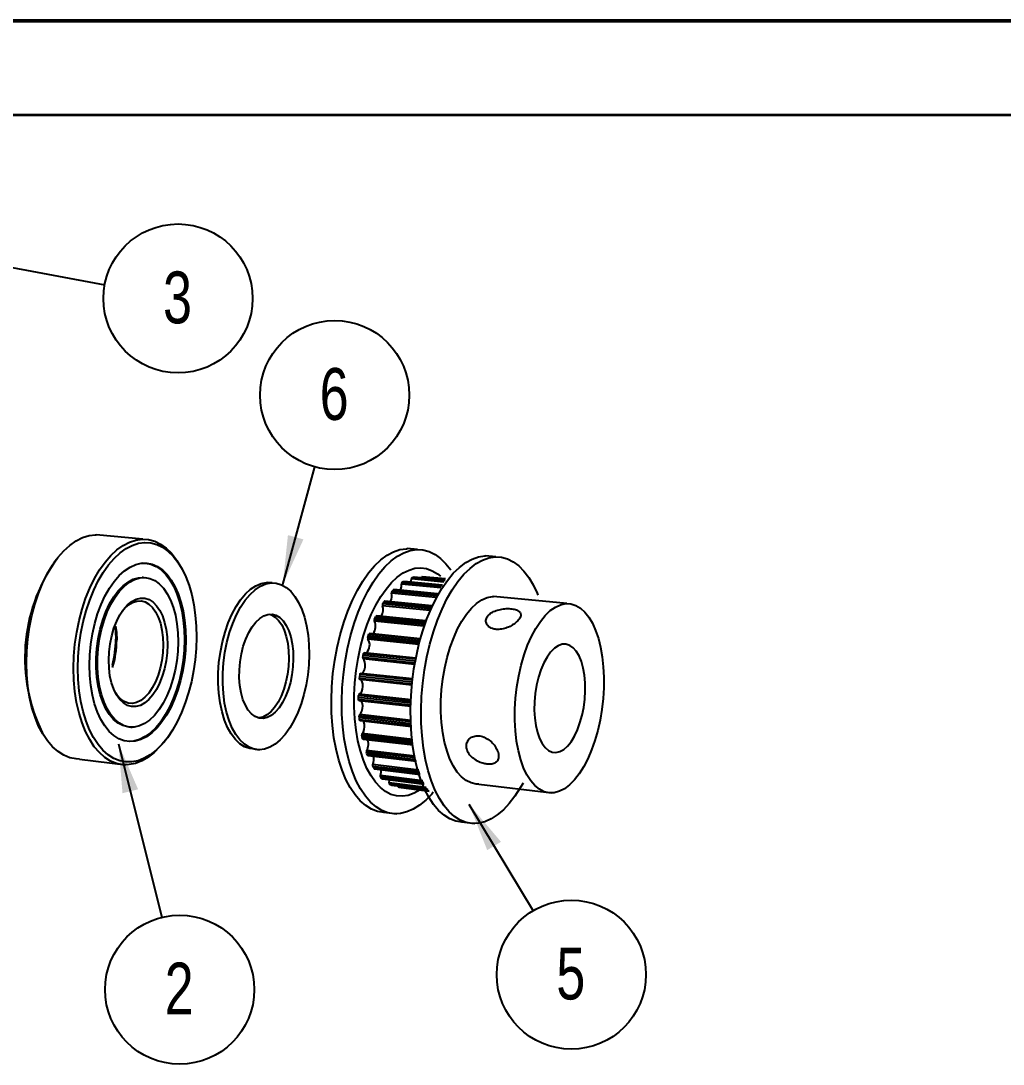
# Model space of a CAD drawing. Header units: millimetres. Extents: x -56 to 279, y 0 to 216.
# Drawn here: x 56 to 122.3, y 145.4 to 215.9 of the extents above; entities that cross this region are included whole.
import ezdxf

# ---------------------------------------------------------------- set-up
doc = ezdxf.new("R2010")
doc.units = ezdxf.units.MM
doc.layers.add('PAGE_BORDER', color=7, linetype='Continuous')
doc.layers.add('TITLE_BLOCK_BORDER', color=7, linetype='Continuous')
doc.styles.add('SLDTEXTSTYLE0', font='TXT', dxfattribs={"width": 0.75})
doc.dimstyles.new('SLDDIMSTYLE0', dxfattribs={"dimtxt": 0.18, "dimasz": 3.302, "dimexe": 0, "dimexo": 0.0625, "dimgap": 0, "dimtad": 0, "dimtih": 1, "dimtoh": 1, "dimdec": 0, "dimrnd": 1e-09, "dimzin": 0, "dimdsep": 46, "dimtxsty": 'Standard', "dimsah": 1, "dimcen": 0.09, "dimadec": 0, "dimazin": 0, "dimtfac": 3.302, "dimtdec": 0, "dimtofl": 0, "dimtmove": 0, "dimatfit": 3, "dimfxl": 1, "dimfrac": 2, "dimtolj": 1, "dimtzin": 0, "dimarcsym": 0})

# ---------------------------------------------------------------- blocks, each defined once
blk = doc.blocks.new('SW_NOTE_41')
at = {"layer": 'TITLE_BLOCK_BORDER', "color": 0}
blk.add_circle((4.945, -0.922), 5.031, dxfattribs=at)
at = {"layer": 'TITLE_BLOCK_BORDER', "color": 0, "insert": (4.91, 0.901), "char_height": 3.5, "attachment_point": 2, "style": 'SLDTEXTSTYLE0'}
blk.add_mtext('3', dxfattribs=at)
blk = doc.blocks.new('SW_NOTE_42')
at = {"layer": 'TITLE_BLOCK_BORDER', "color": 0}
blk.add_circle((2.587, -4.314), 5.031, dxfattribs=at)
at = {"layer": 'TITLE_BLOCK_BORDER', "color": 0, "insert": (2.552, -2.49), "char_height": 3.5, "attachment_point": 2, "style": 'SLDTEXTSTYLE0'}
blk.add_mtext('5', dxfattribs=at)
blk = doc.blocks.new('SW_NOTE_43')
at = {"layer": 'TITLE_BLOCK_BORDER', "color": 0}
blk.add_circle((1.329, 4.852), 5.031, dxfattribs=at)
at = {"layer": 'TITLE_BLOCK_BORDER', "color": 0, "insert": (1.294, 6.675), "char_height": 3.5, "attachment_point": 2, "style": 'SLDTEXTSTYLE0'}
blk.add_mtext('6', dxfattribs=at)
blk = doc.blocks.new('SW_NOTE_44')
at = {"layer": 'TITLE_BLOCK_BORDER', "color": 0}
blk.add_circle((1.214, -4.882), 5.031, dxfattribs=at)
at = {"layer": 'TITLE_BLOCK_BORDER', "color": 0, "insert": (1.179, -3.058), "char_height": 3.5, "attachment_point": 2, "style": 'SLDTEXTSTYLE0'}
blk.add_mtext('2', dxfattribs=at)

msp = doc.modelspace()

# ---------------------------------------------------------------- linework, layer by layer
at = {"color": 7, "linetype": 'Continuous', "lineweight": 50}
msp.add_line((0, 215.9), (279.4, 215.9), dxfattribs=at)
at = {"color": 7, "linetype": 'Continuous', "lineweight": 25}
for p, q in [((64.278, 180.894), (61.122, 181.191)), ((82.802, 180.189), (82.108, 180.253)), ((88.101, 179.7), (87.394, 179.766)), ((58.45, 179.524), (58.335, 179.378)), ((66.694, 179.245), (66.595, 179.429)), ((64.309, 178.306), (64.221, 178.315)), ((82.445, 178.295), (82.51, 178.314)), ((82.51, 178.314), (82.574, 178.328)), ((84.674, 178.107), (82.51, 178.314)), ((82.574, 178.328), (82.578, 178.328)), ((84.684, 178.127), (82.578, 178.328)), ((84.705, 178.208), (83.129, 178.359)), ((73.01, 177.943), (72.706, 177.973)), ((81.753, 177.958), (81.817, 178.002)), ((81.817, 178.002), (81.881, 178.041)), ((84.467, 177.747), (81.817, 178.002)), ((84.495, 177.794), (81.893, 178.045)), ((82.393, 178.057), (82.405, 178.204)), ((81.082, 177.358), (81.143, 177.426)), ((81.143, 177.426), (81.204, 177.489)), ((84.13, 177.134), (81.143, 177.426)), ((84.17, 177.212), (81.223, 177.499)), ((92.889, 176.544), (87.941, 177.025)), ((80.459, 176.516), (80.514, 176.605)), ((80.514, 176.605), (80.57, 176.69)), ((83.728, 176.286), (80.514, 176.605)), ((83.775, 176.394), (80.597, 176.709)), ((79.91, 175.464), (79.956, 175.57)), ((79.956, 175.57), (80.005, 175.674)), ((83.321, 175.229), (79.956, 175.57)), ((83.369, 175.368), (80.039, 175.705)), ((79.456, 174.243), (79.493, 174.362)), ((79.493, 174.362), (79.532, 174.48)), ((82.953, 174.004), (79.493, 174.362)), ((82.997, 174.17), (79.571, 174.525)), ((79.117, 172.9), (79.142, 173.029)), ((79.142, 173.029), (79.17, 173.156)), ((82.659, 172.655), (79.142, 173.029)), ((82.694, 172.847), (79.214, 173.216)), ((78.906, 171.491), (78.919, 171.623)), ((78.919, 171.623), (78.935, 171.755)), ((82.459, 171.237), (78.919, 171.623)), ((82.482, 171.451), (78.981, 171.831)), ((78.833, 170.202), (78.836, 170.333)), ((78.833, 170.072), (78.833, 170.202)), ((82.366, 169.807), (78.833, 170.202)), ((78.868, 170.003), (82.363, 169.611)), ((78.887, 168.823), (78.877, 168.949)), ((78.9, 168.7), (78.887, 168.823)), ((82.383, 168.424), (78.887, 168.823)), ((78.934, 168.647), (82.394, 168.251)), ((57.48, 167.842), (57.57, 167.657)), ((63.462, 168.204), (63.55, 168.194)), ((65.67, 167.165), (65.794, 167.308)), ((79.079, 167.543), (79.056, 167.657)), ((79.104, 167.431), (79.079, 167.543)), ((82.504, 167.143), (79.079, 167.543)), ((79.135, 167.393), (82.526, 166.997)), ((71.845, 166.707), (72.148, 166.671)), ((79.399, 166.411), (79.365, 166.509)), ((79.436, 166.315), (79.399, 166.411)), ((79.399, 166.411), (82.709, 166.018)), ((59.992, 166.042), (63.135, 165.653)), ((79.463, 166.29), (82.738, 165.901)), ((79.836, 165.471), (79.791, 165.55)), ((79.882, 165.396), (79.836, 165.471)), ((82.971, 165.094), (79.836, 165.471)), ((79.904, 165.382), (83.002, 165.008)), ((80.369, 164.761), (80.316, 164.817)), ((80.423, 164.708), (80.369, 164.761)), ((83.244, 164.411), (80.369, 164.761)), ((80.439, 164.702), (83.27, 164.357)), ((80.978, 164.304), (80.919, 164.337)), ((81.038, 164.277), (80.978, 164.304)), ((83.469, 164), (80.978, 164.304)), ((81.047, 164.275), (83.486, 163.976)), ((81.546, 164.209), (81.552, 164.285)), ((86.943, 164.348), (91.872, 163.752)), ((81.638, 164.118), (81.576, 164.125)), ((81.701, 164.115), (81.638, 164.118)), ((83.587, 163.879), (81.638, 164.118)), ((81.703, 164.115), (81.701, 164.115)), ((81.703, 164.115), (83.59, 163.884)), ((80.722, 162.433), (81.412, 162.347)), ((85.979, 161.771), (86.683, 161.683))]:
    msp.add_line(p, q, dxfattribs=at)
at = {"color": 8, "linetype": 'Continuous', "lineweight": 25}
for p, q in [((84.661, 178.083), (82.445, 178.295)), ((84.684, 178.126), (82.574, 178.328)), ((84.377, 177.599), (81.721, 177.856)), ((84.44, 177.699), (81.753, 177.958)), ((84.492, 177.79), (81.881, 178.041)), ((84.599, 177.994), (82.405, 178.204)), ((84.036, 176.956), (81.06, 177.247)), ((84.094, 177.064), (81.082, 177.358)), ((84.164, 177.2), (81.204, 177.489)), ((83.641, 176.083), (80.448, 176.402)), ((83.689, 176.195), (80.459, 176.516)), ((83.766, 176.373), (80.57, 176.69)), ((83.284, 175.121), (79.91, 175.464)), ((83.357, 175.335), (80.005, 175.674)), ((83.246, 175.011), (79.909, 175.35)), ((82.922, 173.882), (79.456, 174.243)), ((82.896, 173.777), (79.467, 174.134)), ((82.985, 174.123), (79.532, 174.48)), ((82.636, 172.525), (79.117, 172.9)), ((82.62, 172.43), (79.138, 172.802)), ((82.682, 172.784), (79.17, 173.156)), ((82.446, 171.104), (78.906, 171.491)), ((82.473, 171.37), (78.935, 171.755)), ((82.438, 171.023), (78.938, 171.406)), ((82.363, 169.676), (78.833, 170.072)), ((82.37, 169.939), (78.836, 170.333)), ((82.374, 170.036), (78.878, 170.425)), ((82.377, 168.549), (78.877, 168.949)), ((82.39, 168.3), (78.9, 168.7)), ((82.374, 168.658), (78.911, 169.052)), ((82.476, 167.373), (79.08, 167.768)), ((82.488, 167.257), (79.056, 167.657)), ((82.519, 167.032), (79.104, 167.431)), ((82.687, 166.115), (79.365, 166.509)), ((82.664, 166.235), (79.378, 166.624)), ((82.732, 165.923), (79.436, 166.315)), ((82.911, 165.289), (79.793, 165.664)), ((82.945, 165.171), (79.791, 165.55)), ((82.996, 165.021), (79.882, 165.396)), ((83.176, 164.577), (80.307, 164.925)), ((83.219, 164.465), (80.316, 164.817)), ((83.267, 164.362), (80.423, 164.708)), ((83.404, 164.129), (80.9, 164.434)), ((83.452, 164.027), (80.919, 164.337)), ((83.485, 163.977), (81.038, 164.277)), ((83.535, 163.965), (81.546, 164.209)), ((83.581, 163.879), (81.576, 164.125)), ((83.59, 163.884), (81.701, 164.115))]:
    msp.add_line(p, q, dxfattribs=at)
at = {"color": 7, "linetype": 'Continuous', "lineweight": 25, "flags": 128}
for points in [[(59.992, 166.042), (59.775, 166.052), (59.353, 166.133), (58.944, 166.297), (58.552, 166.542), (58.181, 166.866), (57.836, 167.265), (57.522, 167.737), (57.24, 168.275), (56.996, 168.874), (56.792, 169.527), (56.63, 170.227), (56.512, 170.967), (56.441, 171.737), (56.416, 172.529), (56.438, 173.333), (56.508, 174.141), (56.623, 174.943), (56.784, 175.73), (56.987, 176.492), (57.231, 177.222), (57.512, 177.909), (57.827, 178.548), (58.174, 179.13), (58.546, 179.649), (58.941, 180.099), (59.353, 180.477), (59.778, 180.777), (60.21, 180.997), (60.646, 181.135), (61.081, 181.19), (61.122, 181.191)], [(65.67, 167.165), (65.431, 166.881), (65.035, 166.486), (64.624, 166.164), (64.202, 165.917), (63.774, 165.75), (63.345, 165.665), (62.919, 165.662), (62.501, 165.743), (62.096, 165.907), (61.707, 166.152), (61.34, 166.478), (60.999, 166.879), (60.688, 167.353), (60.41, 167.894), (60.168, 168.496), (59.967, 169.153), (59.807, 169.857), (59.692, 170.601), (59.622, 171.375), (59.599, 172.172), (59.622, 172.982), (59.692, 173.795), (59.808, 174.602), (59.969, 175.393), (60.171, 176.161), (60.414, 176.895), (60.694, 177.587), (61.008, 178.23), (61.352, 178.816), (61.722, 179.339), (62.114, 179.793), (62.524, 180.173), (62.945, 180.476), (63.375, 180.698), (63.807, 180.837), (64.238, 180.893), (64.662, 180.865), (65.075, 180.754), (65.472, 180.562), (65.849, 180.291), (66.202, 179.945), (66.528, 179.528), (66.595, 179.429)], [(67.894, 174.272), (67.87, 173.513), (67.803, 172.751), (67.696, 171.994), (67.548, 171.251), (67.362, 170.529), (67.139, 169.835), (66.881, 169.176), (66.591, 168.56), (66.272, 167.994), (65.928, 167.483), (65.561, 167.032), (65.176, 166.648), (64.776, 166.335), (64.366, 166.095), (63.95, 165.933), (63.533, 165.85), (63.119, 165.848), (62.713, 165.927), (62.318, 166.087), (61.941, 166.326), (61.584, 166.643), (61.253, 167.034), (60.95, 167.495), (60.68, 168.021), (60.446, 168.607), (60.25, 169.246), (60.095, 169.931), (59.984, 170.654), (59.916, 171.408), (59.893, 172.183), (59.916, 172.97), (59.984, 173.761), (60.097, 174.546), (60.253, 175.316), (60.45, 176.062), (60.686, 176.776), (60.958, 177.449), (61.263, 178.075), (61.597, 178.645), (61.957, 179.154), (62.338, 179.596), (62.736, 179.966), (63.146, 180.261), (63.563, 180.477), (63.984, 180.613), (64.402, 180.668), (64.814, 180.641), (65.216, 180.534), (65.602, 180.347), (65.969, 180.084), (66.313, 179.748), (66.63, 179.342), (66.917, 178.871), (67.171, 178.341), (67.39, 177.757), (67.572, 177.127), (67.714, 176.455), (67.816, 175.751), (67.876, 175.02), (67.894, 174.272)], [(80.722, 162.433), (80.544, 162.437), (80.123, 162.508), (79.714, 162.664), (79.32, 162.905), (78.946, 163.228), (78.595, 163.632), (78.272, 164.113), (77.979, 164.665), (77.72, 165.285), (77.497, 165.967), (77.312, 166.703), (77.169, 167.486), (77.068, 168.308), (77.011, 169.162), (76.998, 170.039), (77.03, 170.928), (77.106, 171.823), (77.225, 172.712), (77.386, 173.587), (77.588, 174.44), (77.829, 175.26), (78.105, 176.041), (78.414, 176.774), (78.753, 177.452), (79.117, 178.068), (79.504, 178.616), (79.91, 179.091), (80.329, 179.489), (80.759, 179.806), (81.194, 180.04), (81.63, 180.189), (82.063, 180.251), (82.108, 180.253)], [(83.877, 163.807), (83.77, 163.681), (83.366, 163.262), (82.949, 162.918), (82.524, 162.652), (82.094, 162.467), (81.662, 162.366), (81.235, 162.35), (80.815, 162.421), (80.406, 162.577), (80.013, 162.818), (79.64, 163.141), (79.291, 163.546), (78.968, 164.027), (78.676, 164.58), (78.417, 165.201), (78.195, 165.883), (78.012, 166.62), (77.869, 167.404), (77.769, 168.227), (77.712, 169.082), (77.699, 169.96), (77.731, 170.851), (77.807, 171.746), (77.926, 172.637), (78.088, 173.513), (78.29, 174.367), (78.53, 175.189), (78.806, 175.97), (79.114, 176.704), (79.453, 177.383), (79.817, 178), (80.203, 178.549), (80.608, 179.025), (81.027, 179.424), (81.455, 179.741), (81.889, 179.976), (82.325, 180.124), (82.757, 180.187), (83.182, 180.164), (83.596, 180.054), (83.995, 179.862), (84.375, 179.587), (84.733, 179.234), (85.057, 178.819)], [(85.979, 161.771), (85.805, 161.775), (85.391, 161.844), (84.989, 162.001), (84.603, 162.242), (84.236, 162.568), (83.893, 162.974), (83.576, 163.458), (83.29, 164.016), (83.037, 164.641), (82.82, 165.328), (82.641, 166.07), (82.502, 166.861), (82.405, 167.691), (82.352, 168.553), (82.342, 169.438), (82.375, 170.337), (82.452, 171.24), (82.572, 172.138), (82.733, 173.023), (82.935, 173.884), (83.173, 174.713), (83.447, 175.503), (83.753, 176.243), (84.088, 176.929), (84.448, 177.552), (84.83, 178.106), (85.23, 178.587), (85.643, 178.99), (86.066, 179.311), (86.494, 179.549), (86.923, 179.7), (87.349, 179.764), (87.394, 179.766)], [(89.385, 163.533), (89.003, 163.038), (88.605, 162.614), (88.194, 162.265), (87.776, 161.995), (87.353, 161.807), (86.929, 161.703), (86.509, 161.686), (86.096, 161.756), (85.695, 161.912), (85.31, 162.154), (84.944, 162.479), (84.602, 162.886), (84.286, 163.371), (84.001, 163.929), (83.749, 164.554), (83.532, 165.242), (83.354, 165.986), (83.216, 166.777), (83.12, 167.608), (83.067, 168.472), (83.057, 169.358), (83.091, 170.257), (83.168, 171.162), (83.288, 172.061), (83.449, 172.947), (83.65, 173.81), (83.889, 174.64), (84.162, 175.43), (84.468, 176.172), (84.802, 176.859), (85.162, 177.483), (85.543, 178.038), (85.942, 178.52), (86.355, 178.923), (86.777, 179.245), (87.204, 179.483), (87.632, 179.634), (88.057, 179.699), (88.475, 179.676), (88.881, 179.567), (89.272, 179.373), (89.645, 179.097), (89.995, 178.742), (90.32, 178.311), (90.617, 177.81), (90.883, 177.242), (90.939, 177.106)], [(67.172, 174.083), (67.148, 173.395), (67.082, 172.704), (66.974, 172.021), (66.826, 171.354), (66.639, 170.711), (66.417, 170.101), (66.162, 169.532), (65.877, 169.012), (65.566, 168.548), (65.232, 168.145), (64.88, 167.809), (64.515, 167.545), (64.142, 167.358), (63.765, 167.249), (63.389, 167.221), (63.02, 167.275), (62.662, 167.409), (62.321, 167.624), (62.001, 167.915), (61.707, 168.281), (61.442, 168.715), (61.212, 169.212), (61.019, 169.766), (60.865, 170.369), (60.754, 171.012), (60.687, 171.687), (60.665, 172.384), (60.688, 173.093), (60.756, 173.805), (60.868, 174.509), (61.023, 175.195), (61.218, 175.854), (61.45, 176.476), (61.717, 177.053), (62.013, 177.577), (62.336, 178.04), (62.68, 178.437), (63.04, 178.762), (63.412, 179.01), (63.791, 179.18), (64.17, 179.269), (64.545, 179.276), (64.911, 179.201), (65.264, 179.046), (65.597, 178.814), (65.907, 178.508), (66.191, 178.133), (66.444, 177.692), (66.663, 177.194), (66.845, 176.644), (66.989, 176.05), (67.092, 175.42), (67.153, 174.761), (67.172, 174.083)], [(64.279, 179.291), (64.457, 179.284), (64.823, 179.21), (65.176, 179.055), (65.509, 178.823), (65.82, 178.517), (66.103, 178.141), (66.356, 177.701), (66.575, 177.203), (66.758, 176.653), (66.901, 176.059), (67.005, 175.429), (67.066, 174.77), (67.085, 174.093)], [(63.462, 168.204), (63.261, 168.217), (62.924, 168.304), (62.603, 168.472), (62.301, 168.721), (62.025, 169.045), (61.778, 169.44), (61.566, 169.899), (61.391, 170.414), (61.258, 170.978), (61.167, 171.581), (61.122, 172.212), (61.123, 172.861), (61.169, 173.517), (61.261, 174.169), (61.395, 174.805), (61.572, 175.415), (61.786, 175.988), (62.034, 176.516), (62.313, 176.988), (62.617, 177.397), (62.941, 177.737), (63.28, 178.001), (63.627, 178.187), (63.978, 178.291), (64.221, 178.315)], [(66.66, 173.95), (66.636, 173.312), (66.569, 172.673), (66.459, 172.043), (66.309, 171.432), (66.121, 170.851), (65.897, 170.307), (65.642, 169.81), (65.359, 169.368), (65.052, 168.989), (64.727, 168.677), (64.389, 168.44), (64.043, 168.281), (63.694, 168.202), (63.349, 168.206), (63.013, 168.293), (62.691, 168.462), (62.389, 168.71), (62.113, 169.034), (61.866, 169.429), (61.654, 169.888), (61.48, 170.404), (61.346, 170.968), (61.256, 171.571), (61.211, 172.202), (61.211, 172.851), (61.258, 173.508), (61.349, 174.159), (61.484, 174.796), (61.66, 175.406), (61.874, 175.979), (62.123, 176.506), (62.402, 176.979), (62.706, 177.388), (63.029, 177.728), (63.368, 177.993), (63.715, 178.178), (64.066, 178.283), (64.414, 178.304), (64.753, 178.242), (65.078, 178.098), (65.384, 177.876), (65.666, 177.578), (65.92, 177.211), (66.141, 176.781), (66.326, 176.294), (66.472, 175.758), (66.578, 175.183), (66.641, 174.577), (66.66, 173.95)], [(83.229, 164.147), (82.983, 163.963), (82.589, 163.737), (82.192, 163.592), (81.795, 163.53), (81.404, 163.552), (81.022, 163.659), (80.654, 163.849), (80.304, 164.122), (79.977, 164.475), (79.674, 164.903), (79.402, 165.404), (79.162, 165.971), (78.957, 166.597), (78.79, 167.278), (78.664, 168.004), (78.579, 168.767), (78.536, 169.559), (78.538, 170.371), (78.582, 171.192), (78.669, 172.015), (78.798, 172.829), (78.968, 173.624), (79.175, 174.392), (79.419, 175.123), (79.695, 175.81), (80.002, 176.444), (80.334, 177.019), (80.688, 177.528), (81.06, 177.966), (81.446, 178.328), (81.842, 178.61), (82.242, 178.81), (82.642, 178.926), (83.039, 178.957), (83.427, 178.903), (83.802, 178.766), (84.161, 178.548), (84.356, 178.388)], [(71.845, 166.707), (71.836, 166.707), (71.484, 166.747), (71.144, 166.872), (70.82, 167.081), (70.518, 167.371), (70.243, 167.737), (69.999, 168.175), (69.789, 168.678), (69.618, 169.238), (69.488, 169.847), (69.402, 170.495), (69.36, 171.172), (69.363, 171.868), (69.412, 172.571), (69.505, 173.271), (69.642, 173.956), (69.82, 174.615), (70.036, 175.239), (70.287, 175.817), (70.568, 176.341), (70.875, 176.802), (71.204, 177.194), (71.549, 177.51), (71.904, 177.747), (72.265, 177.901), (72.625, 177.969), (72.706, 177.973)], [(75.502, 173.099), (75.475, 172.417), (75.405, 171.733), (75.294, 171.058), (75.143, 170.401), (74.954, 169.772), (74.73, 169.179), (74.473, 168.633), (74.189, 168.141), (73.88, 167.709), (73.551, 167.346), (73.208, 167.057), (72.854, 166.845), (72.496, 166.716), (72.139, 166.671), (71.787, 166.711), (71.447, 166.836), (71.124, 167.045), (70.823, 167.335), (70.548, 167.701), (70.304, 168.139), (70.094, 168.642), (69.924, 169.203), (69.794, 169.812), (69.707, 170.46), (69.665, 171.138), (69.669, 171.834), (69.718, 172.538), (69.812, 173.238), (69.948, 173.923), (70.126, 174.583), (70.342, 175.207), (70.592, 175.786), (70.874, 176.31), (71.181, 176.771), (71.509, 177.163), (71.854, 177.48), (72.209, 177.717), (72.569, 177.871), (72.929, 177.939), (73.283, 177.922), (73.625, 177.82), (73.952, 177.635), (74.257, 177.371), (74.536, 177.031), (74.787, 176.62), (75.003, 176.146), (75.184, 175.616), (75.326, 175.037), (75.427, 174.419), (75.486, 173.769), (75.502, 173.099)], [(81.691, 177.51), (81.721, 177.677), (81.721, 177.856)], [(81.881, 178.041), (81.889, 178.045), (81.893, 178.045)], [(65.93, 173.759), (65.906, 173.216), (65.84, 172.674), (65.732, 172.145), (65.585, 171.639), (65.402, 171.169), (65.187, 170.744), (64.944, 170.374), (64.679, 170.067), (64.398, 169.83), (64.106, 169.668), (63.811, 169.586), (63.518, 169.586), (63.234, 169.667), (62.966, 169.829), (62.72, 170.068), (62.501, 170.379), (62.315, 170.755), (62.165, 171.188), (62.056, 171.668), (61.99, 172.184), (61.968, 172.724), (61.991, 173.277), (62.059, 173.829), (62.17, 174.368), (62.321, 174.881), (62.509, 175.357), (62.73, 175.784), (62.978, 176.154), (63.247, 176.458), (63.532, 176.689), (63.827, 176.842), (64.123, 176.915), (64.416, 176.905), (64.697, 176.814), (64.961, 176.643), (65.203, 176.398), (65.417, 176.083), (65.598, 175.706), (65.742, 175.275), (65.847, 174.8), (65.91, 174.291), (65.93, 173.759)], [(86.943, 164.348), (86.767, 164.355), (86.426, 164.432), (86.098, 164.595), (85.787, 164.841), (85.499, 165.168), (85.237, 165.57), (85.005, 166.044), (84.806, 166.583), (84.644, 167.179), (84.52, 167.825), (84.437, 168.511), (84.396, 169.228), (84.397, 169.965), (84.44, 170.713), (84.526, 171.46), (84.652, 172.197), (84.818, 172.912), (85.02, 173.596), (85.255, 174.239), (85.52, 174.832), (85.812, 175.366), (86.126, 175.836), (86.458, 176.233), (86.803, 176.554), (87.156, 176.794), (87.512, 176.95), (87.867, 177.021), (87.941, 177.025)], [(62.859, 176.009), (63.029, 176.21), (63.301, 176.455), (63.583, 176.625), (63.87, 176.715), (64.154, 176.725), (64.429, 176.653), (64.688, 176.502), (64.926, 176.277), (65.136, 175.981), (65.315, 175.623), (65.458, 175.21), (65.562, 174.754), (65.625, 174.263), (65.644, 173.749)], [(93.729, 165.052), (93.412, 164.641), (93.08, 164.303), (92.738, 164.042), (92.391, 163.863), (92.043, 163.768), (91.699, 163.758), (91.364, 163.836), (91.042, 163.999), (90.737, 164.246), (90.455, 164.574), (90.199, 164.98), (89.972, 165.457), (89.778, 166), (89.62, 166.601), (89.5, 167.252), (89.42, 167.944), (89.382, 168.667), (89.385, 169.411), (89.43, 170.166), (89.516, 170.921), (89.643, 171.664), (89.807, 172.386), (90.008, 173.077), (90.241, 173.726), (90.503, 174.325), (90.792, 174.865), (91.102, 175.34), (91.429, 175.742), (91.769, 176.066), (92.117, 176.309), (92.467, 176.468), (92.816, 176.54), (93.158, 176.526), (93.49, 176.425), (93.805, 176.24), (94.101, 175.974), (94.374, 175.63), (94.62, 175.214), (94.835, 174.732), (95.018, 174.189), (95.166, 173.594), (95.277, 172.954), (95.349, 172.278), (95.383, 171.575), (95.378, 170.853), (95.333, 170.122), (95.25, 169.391), (95.129, 168.67), (94.972, 167.969), (94.78, 167.295), (94.558, 166.659), (94.306, 166.067), (94.029, 165.53), (93.729, 165.052)], [(74.431, 172.803), (74.406, 172.269), (74.34, 171.737), (74.234, 171.217), (74.09, 170.722), (73.912, 170.264), (73.703, 169.852), (73.469, 169.497), (73.215, 169.207), (72.946, 168.988), (72.669, 168.846), (72.391, 168.784), (72.116, 168.805), (71.853, 168.909), (71.608, 169.092), (71.386, 169.351), (71.192, 169.681), (71.032, 170.073), (70.909, 170.519), (70.826, 171.007), (70.785, 171.526), (70.789, 172.065), (70.835, 172.609), (70.924, 173.145), (71.052, 173.662), (71.218, 174.146), (71.417, 174.586), (71.644, 174.971), (71.893, 175.293), (72.159, 175.543), (72.435, 175.717), (72.715, 175.81), (72.992, 175.821), (73.26, 175.75), (73.512, 175.598), (73.742, 175.369), (73.946, 175.069), (74.119, 174.706), (74.256, 174.288), (74.356, 173.824), (74.414, 173.325), (74.431, 172.803)], [(72.774, 175.839), (72.957, 175.781), (73.209, 175.629), (73.44, 175.4), (73.644, 175.101), (73.817, 174.738), (73.954, 174.319), (74.054, 173.856), (74.112, 173.357), (74.13, 172.835)], [(62.405, 174.888), (62.428, 174.662), (62.449, 174.133)], [(62.439, 175.007), (62.49, 174.597), (62.511, 174.086)], [(67.085, 174.093), (67.061, 173.404), (66.994, 172.714), (66.886, 172.03), (66.738, 171.363), (66.552, 170.721), (66.33, 170.111), (66.075, 169.543), (65.79, 169.022), (65.478, 168.558), (65.144, 168.155), (64.793, 167.819), (64.428, 167.556), (64.054, 167.368), (63.677, 167.26), (63.374, 167.231)], [(65.644, 173.749), (65.621, 173.224), (65.556, 172.701), (65.449, 172.19), (65.304, 171.704), (65.123, 171.254), (64.911, 170.85), (64.672, 170.502), (64.413, 170.217), (64.138, 170.003), (63.855, 169.865), (63.569, 169.806), (63.288, 169.828), (63.018, 169.931), (62.765, 170.112), (62.536, 170.368), (62.446, 170.499)], [(93.177, 167.216), (93.402, 167.583), (93.604, 168.009), (93.778, 168.484), (93.921, 168.997), (94.029, 169.536), (94.099, 170.09), (94.131, 170.644), (94.124, 171.187), (94.077, 171.707), (93.992, 172.191), (93.87, 172.627), (93.714, 173.007), (93.528, 173.321), (93.316, 173.561), (93.082, 173.722), (92.833, 173.8), (92.573, 173.792), (92.309, 173.698), (92.047, 173.521), (91.794, 173.263), (91.555, 172.931), (91.336, 172.532), (91.143, 172.077), (90.98, 171.575), (90.851, 171.039), (90.759, 170.481), (90.707, 169.915), (90.695, 169.355), (90.724, 168.814), (90.794, 168.305), (90.902, 167.84), (91.046, 167.43), (91.222, 167.085), (91.426, 166.813), (91.654, 166.62), (91.898, 166.51), (92.155, 166.485), (92.417, 166.546), (92.679, 166.691), (92.934, 166.916), (93.177, 167.216)], [(74.13, 172.835), (74.105, 172.302), (74.038, 171.77), (73.932, 171.251), (73.788, 170.756), (73.61, 170.298), (73.401, 169.887), (73.167, 169.532), (72.913, 169.241), (72.644, 169.022), (72.367, 168.881), (72.088, 168.819), (72.033, 168.817)], [(79.024, 171.832), (79.076, 171.852), (79.162, 171.938), (79.232, 172.076), (79.276, 172.247), (79.288, 172.429), (79.266, 172.596), (79.214, 172.726), (79.138, 172.802)], [(79.17, 173.156), (79.174, 173.171), (79.18, 173.185), (79.186, 173.196), (79.193, 173.205), (79.201, 173.212), (79.209, 173.215), (79.214, 173.216)], [(78.878, 170.425), (78.969, 170.482), (79.048, 170.597), (79.105, 170.756), (79.133, 170.936), (79.127, 171.113), (79.088, 171.262), (79.022, 171.365), (78.938, 171.406)], [(78.938, 171.406), (78.93, 171.408), (78.923, 171.414), (78.917, 171.422), (78.912, 171.432), (78.908, 171.445), (78.906, 171.459), (78.905, 171.475), (78.906, 171.491)], [(78.935, 171.755), (78.938, 171.771), (78.942, 171.786), (78.947, 171.799), (78.953, 171.811), (78.961, 171.82), (78.968, 171.827), (78.976, 171.83), (78.981, 171.831)], [(78.868, 170.003), (78.866, 170.003), (78.858, 170.005), (78.851, 170.011), (78.845, 170.019), (78.84, 170.029), (78.836, 170.042), (78.834, 170.056), (78.833, 170.072)], [(78.911, 169.052), (78.997, 169.142), (79.065, 169.283), (79.107, 169.456), (79.117, 169.637), (79.094, 169.802), (79.04, 169.928), (78.963, 169.999), (78.948, 170.005)], [(78.934, 168.647), (78.932, 168.647), (78.924, 168.65), (78.917, 168.655), (78.911, 168.663), (78.906, 168.673), (78.902, 168.686), (78.9, 168.7)], [(79.08, 167.768), (79.158, 167.887), (79.213, 168.048), (79.239, 168.228), (79.231, 168.403), (79.191, 168.55), (79.124, 168.648), (79.119, 168.651)], [(79.135, 167.393), (79.133, 167.393), (79.126, 167.395), (79.119, 167.4), (79.113, 167.408), (79.107, 167.419), (79.104, 167.431)], [(80.9, 164.434), (80.921, 164.613), (80.919, 164.712)], [(81.047, 164.275), (81.045, 164.275), (81.038, 164.277)], [(81.576, 164.125), (81.568, 164.127), (81.562, 164.132), (81.556, 164.14), (81.551, 164.151), (81.548, 164.164), (81.546, 164.178), (81.545, 164.193), (81.546, 164.209)], [(89.934, 164.422), (89.748, 164.095), (89.385, 163.533)]]:
    msp.add_lwpolyline(points, dxfattribs=at)
at = {"color": 7, "linetype": 'Continuous', "lineweight": 25}
for centre, radius, start, end in [((67.752, 172.88), 11.441, 145.39258, 206.12651), ((82.501, 178.216), 0.0969, 125.28562, 187.02738), ((83.134, 178.325), 0.0343, 98.17027, 151.49254), ((81.841, 177.875), 0.121, 136.39777, 189.12395), ((80.151, 177.067), 0.927, 337.94368, 11.23404), ((81.196, 177.278), 0.139, 144.63788, 192.61794), ((81.226, 177.471), 0.028, 94.25337, 140.15459), ((79.629, 176.136), 0.86, 330.51588, 17.98863), ((80.587, 176.445), 0.146, 150.89976, 197.44521), ((80.602, 176.674), 0.0352, 97.62281, 153.41514), ((80.037, 175.407), 0.14, 155.67463, 203.80644), ((80.047, 175.662), 0.0432, 100.91208, 164.37811), ((79.211, 175.01), 0.776, 321.8538, 25.98721), ((55.758, 174.142), 6.69, 344.84251, 359.93019), ((56.236, 174.09), 6.275, 342.75003, 359.96631), ((78.873, 173.738), 0.713, 313.42078, 33.76001), ((79.57, 174.199), 0.122, 159.14599, 212.21996), ((79.586, 174.472), 0.0543, 105.70376, 171.80009), ((79.209, 172.869), 0.0974, 161.24172, 223.62035), ((78.932, 170.344), 0.0971, 123.81854, 186.32046), ((78.997, 168.966), 0.122, 135.25683, 188.40082), ((79.192, 167.685), 0.139, 143.69595, 191.85859), ((78.699, 167.047), 0.8, 328.08345, 26.13453), ((79.505, 166.551), 0.146, 150.0754, 196.61933), ((79.467, 166.322), 0.0318, 191.63052, 262.88609), ((78.99, 166.027), 0.882, 335.64215, 17.88607), ((79.92, 165.605), 0.139, 154.91723, 202.86364), ((79.905, 165.407), 0.0253, 204.90925, 267.83142), ((80.421, 164.88), 0.122, 158.4251, 211.07916), ((79.418, 165.215), 0.936, 341.97463, 10.84873), ((80.439, 164.723), 0.0212, 223.02454, 270.37827), ((80.991, 164.402), 0.0971, 160.5373, 222.15498)]:
    msp.add_arc(centre, radius, start, end, dxfattribs=at)
for points in [[(88.113, 174.801), (88.236, 174.799), (88.483, 174.794), (88.877, 174.909), (89.24, 175.091), (89.537, 175.321), (89.732, 175.56), (89.805, 175.78), (89.75, 175.963), (89.568, 176.101), (89.276, 176.185), (88.908, 176.213), (88.508, 176.181), (88.116, 176.086), (87.777, 175.927), (87.535, 175.712), (87.419, 175.465), (87.437, 175.213), (87.588, 174.994), (87.828, 174.849), (88.029, 174.815), (88.113, 174.801)], [(87.499, 165.701), (87.613, 165.696), (87.84, 165.686), (88.097, 165.788), (88.259, 165.975), (88.308, 166.242), (88.241, 166.562), (88.07, 166.897), (87.81, 167.209), (87.483, 167.458), (87.12, 167.605), (86.762, 167.63), (86.45, 167.532), (86.219, 167.329), (86.1, 167.047), (86.113, 166.726), (86.258, 166.407), (86.514, 166.123), (86.851, 165.896), (87.198, 165.752), (87.41, 165.716), (87.499, 165.701)]]:
    msp.add_open_spline(points, degree=3, knots=[0, 0, 0, 0, 0.053059, 0.106095, 0.159707, 0.213709, 0.267094, 0.319832, 0.372868, 0.426696, 0.480603, 0.533714, 0.586407, 0.639699, 0.69368, 0.747373, 0.800267, 0.853079, 0.906636, 0.960647, 1, 1, 1, 1], dxfattribs=at)
at = {"layer": 'PAGE_BORDER', "lineweight": 35}
msp.add_line((6.35, 209.55), (273.05, 209.55), dxfattribs=at)

# ---------------------------------------------------------------- block references
at = {"layer": 'TITLE_BLOCK_BORDER'}
for name, p in [('SW_NOTE_41', (61.703, 198.072)), ('SW_NOTE_43', (75.892, 185.774)), ('SW_NOTE_42', (90.607, 155.795)), ('SW_NOTE_44', (65.546, 155.35))]:
    msp.add_blockref(name, p, dxfattribs=at)

# ---------------------------------------------------------------- leaders
for points in [[(51.261, 200.019), (61.703, 198.072)], [(73.718, 177.839), (75.892, 185.774)], [(62.631, 167.071), (65.546, 155.35)], [(86.283, 163.005), (90.607, 155.795)]]:
    msp.add_leader(points, dimstyle='SLDDIMSTYLE0', dxfattribs=at)

doc.saveas('drawing.dxf')
